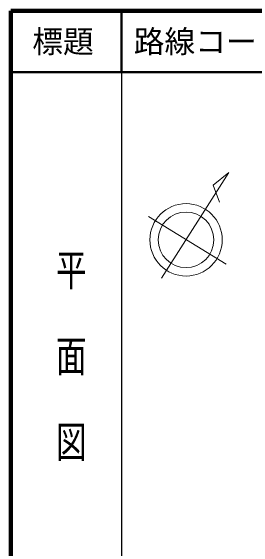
# Model space of a CAD drawing. Units: millimetres, scale not verified. Extents: x 40000 to 680000, y 20000 to 380000.
# Drawn here: x 40000 to 79602, y 292618 to 380000 of the extents above; entities that cross this region are included whole.
import ezdxf
from ezdxf.enums import TextEntityAlignment as Align

# ---------------------------------------------------------------- set-up
doc = ezdxf.new("R2010")
doc.units = ezdxf.units.MM
doc.header["$LTSCALE"] = 1000
for name, color, linetype, lineweight in [('M-BMK-SRVR', 3, 'Continuous', 13), ('M-TTL', 2, 'Continuous', 140), ('M-TTL-BAND', 7, 'Continuous', 25), ('M-TTL-LINE', 7, 'Continuous', 50)]:
    doc.layers.add(name, color=color, linetype=linetype, lineweight=lineweight)
doc.layers.add('M-TTL-TXT', color=7, linetype='Continuous')
doc.styles.add('@ＭＳ ゴシック', font='')
doc.styles.add('ＭＳ ゴシック', font='')
doc.styles.get('@ＭＳ ゴシック').set_extended_font_data('@MS Gothic')
doc.styles.get('ＭＳ ゴシック').set_extended_font_data('MS Gothic')

msp = doc.modelspace()

# ---------------------------------------------------------------- linework, layer by layer
at = {"layer": 'M-BMK-SRVR'}
for p, q in [((64503, 336516), (75461, 353726)), ((75461, 353726), (72893, 351666)), ((72893, 351666), (73957, 348903)), ((62409, 346545), (75061, 338783))]:
    msp.add_line(p, q, dxfattribs=at)
for radius in [5885, 4520]:
    msp.add_circle((68508, 342756), radius, dxfattribs=at)
at = {"layer": 'M-TTL'}
for p, q in [((40000, 380000), (40000, 20000)), ((680000, 380000), (40000, 380000))]:
    msp.add_line(p, q, dxfattribs=at)
at = {"layer": 'M-TTL-BAND'}
msp.add_line((58000, 370000), (58000, 20000), dxfattribs=at)
at = {"layer": 'M-TTL-LINE'}
for p, q in [((58000, 380000), (58000, 370000)), ((40000, 370000), (680000, 370000))]:
    msp.add_line(p, q, dxfattribs=at)

# ---------------------------------------------------------------- texts
at = {"layer": 'M-TTL-BAND', "style": '@ＭＳ ゴシック', "width": 1.4}
msp.add_text('平  面  図', height=3666, rotation=270, dxfattribs=at).set_placement((49777, 306475), align=Align.MIDDLE_RIGHT)
at = {"layer": 'M-TTL-TXT', "style": 'ＭＳ ゴシック'}
msp.add_text('標題', height=3666, dxfattribs=at).set_placement((48500, 375000), align=Align.MIDDLE_CENTER)
msp.add_text('路線コード', height=3666, dxfattribs=at).set_placement((60000, 375000), align=Align.MIDDLE_LEFT)

doc.saveas('drawing.dxf')
